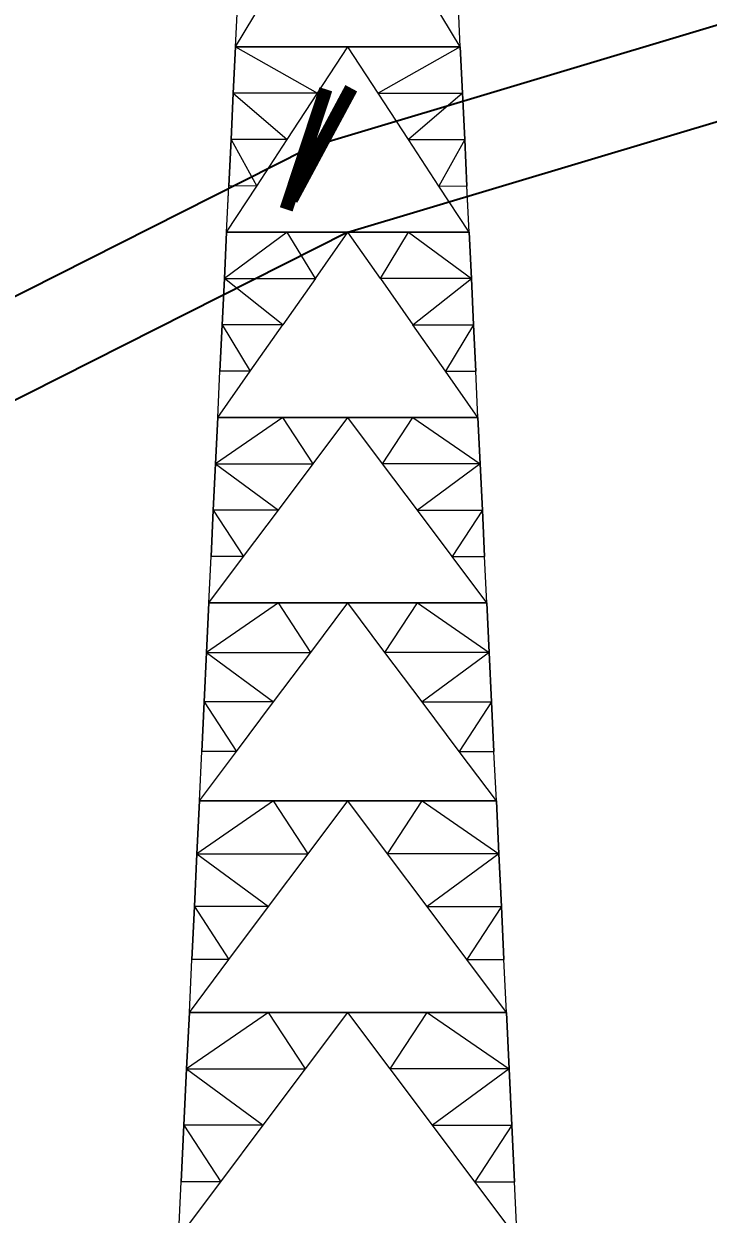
# Model space of a CAD drawing. Header units: millimetres. Extents: x 674 to 5889, y -153 to 3954.
# Drawn here: x 5519.41 to 5538.56, y 3804.61 to 3837.9 of the extents above; entities that cross this region are included whole.
import ezdxf

# ---------------------------------------------------------------- set-up
doc = ezdxf.new("R2010")
doc.units = ezdxf.units.MM
doc.layers.add('Dimensions', color=7, linetype='Continuous')
doc.layers.add('Ropes', color=3, linetype='Continuous')
doc.layers.add('Towers', color=1, linetype='Continuous', lineweight=0)
doc.styles.get("Standard").update_dxf_attribs({"font": 'arial.ttf'})
doc.dimstyles.new('ISO-25', dxfattribs={"dimtxt": 2.5, "dimasz": 2.5, "dimexe": 1.25, "dimexo": 0.625, "dimtad": 1, "dimtxsty": 'Standard', "dimcen": 2.5, "dimadec": 0, "dimazin": 0, "dimtfac": 1, "dimtmove": 0, "dimatfit": 3, "dimfxl": 1, "dimarcsym": 0})

# ---------------------------------------------------------------- blocks, each defined once
blk = doc.blocks.new('_ArchTick')
at = {"color": 0, "linetype": 'ByBlock', "const_width": 0.15}
blk.add_lwpolyline([(-0.5, -0.5), (0.5, 0.5)], dxfattribs=at)
blk = doc.blocks.new('*D57')
at = {"layer": 'Defpoints', "color": 0, "transparency": 16777216}
for p in [(5528.478, 3889.077), (5507.074, 3774.077), (5528.478, 3774.077)]:
    blk.add_point(p, dxfattribs=at)
at = {"layer": 'Dimensions', "color": 0, "lineweight": -2, "transparency": 16777216}
blk.add_line((5507.074, 3889.077), (5507.074, 3774.077), dxfattribs=at)
at = {"layer": 'Dimensions', "color": 0, "lineweight": -2, "transparency": 16777216, "xscale": 2.5, "yscale": 2.5, "zscale": 2.5}
for p, rotation in [((5507.074, 3889.077), 90), ((5507.074, 3774.077), 270)]:
    blk.add_blockref('_ArchTick', p, dxfattribs=dict(at, rotation=rotation))
at = {"layer": 'Dimensions', "color": 0, "transparency": 16777216, "insert": (5504.151, 3831.577), "char_height": 4.5, "attachment_point": 5, "rotation": 90}
blk.add_mtext('115m', dxfattribs=at)
blk = doc.blocks.new('*D58')
at = {"color": 0, "lineweight": -2, "transparency": 16777216}
blk.add_line((2393.626, -144.563), (2483.626, -144.563), dxfattribs=at)
at = {"layer": 'Defpoints', "color": 0, "transparency": 16777216}
for p in [(5603.478, 3819.077), (5583.397, 3774.077), (5603.478, 3774.077), (2393.626, -80.976), (2483.626, -80.976), (2483.626, -144.563)]:
    blk.add_point(p, dxfattribs=at)
at = {"layer": 'Dimensions', "color": 0, "lineweight": -2, "transparency": 16777216}
blk.add_line((5583.397, 3819.077), (5583.397, 3774.077), dxfattribs=at)
at = {"color": 0, "lineweight": -2, "transparency": 16777216, "xscale": 15, "yscale": 15, "zscale": 15, "rotation": 180}
blk.add_blockref('_ArchTick', (2393.626, -144.563), dxfattribs=at)
at = {"color": 0, "lineweight": -2, "transparency": 16777216, "xscale": 15, "yscale": 15, "zscale": 15}
blk.add_blockref('_ArchTick', (2483.626, -144.563), dxfattribs=at)
at = {"layer": 'Dimensions', "color": 0, "lineweight": -2, "transparency": 16777216, "xscale": 2.5, "yscale": 2.5, "zscale": 2.5}
for p, rotation in [((5583.397, 3819.077), 90), ((5583.397, 3774.077), 270)]:
    blk.add_blockref('_ArchTick', p, dxfattribs=dict(at, rotation=rotation))
at = {"color": 0, "transparency": 16777216, "insert": (2438.626, -136.279), "char_height": 15, "attachment_point": 5}
blk.add_mtext('90', dxfattribs=at)
at = {"layer": 'Dimensions', "color": 0, "transparency": 16777216, "insert": (5580.484, 3796.577), "char_height": 4.5, "attachment_point": 5, "rotation": 90}
blk.add_mtext('45m', dxfattribs=at)
blk = doc.blocks.new('*D62')
at = {"color": 0, "lineweight": -2, "transparency": 16777216}
blk.add_line((2577.797, -35.976), (2577.797, -85.976), dxfattribs=at)
at = {"layer": 'Defpoints', "color": 0, "transparency": 16777216}
for p in [(5529.806, 3893.742), (5528.478, 3889.077), (5643.378, 3856.377), (2597.989, -35.976), (2577.797, -85.976), (2597.989, -85.976)]:
    blk.add_point(p, dxfattribs=at)
at = {"layer": 'Dimensions', "color": 0, "lineweight": -2, "transparency": 16777216}
blk.add_line((5644.706, 3861.042), (5529.806, 3893.742), dxfattribs=at)
at = {"color": 0, "lineweight": -2, "transparency": 16777216, "xscale": 15, "yscale": 15, "zscale": 15}
for p, rotation in [((2577.797, -35.976), 90), ((2577.797, -85.976), 270)]:
    blk.add_blockref('_ArchTick', p, dxfattribs=dict(at, rotation=rotation))
at = {"layer": 'Dimensions', "color": 0, "lineweight": -2, "transparency": 16777216, "xscale": 2.5, "yscale": 2.5, "zscale": 2.5}
for p, rotation in [((5529.806, 3893.742), 164.113896019455), ((5644.706, 3861.042), 344.113896019455)]:
    blk.add_blockref('_ArchTick', p, dxfattribs=dict(at, rotation=rotation))
at = {"color": 0, "transparency": 16777216, "insert": (2569.514, -60.976), "char_height": 15, "attachment_point": 5, "rotation": 90}
blk.add_mtext('50', dxfattribs=at)
at = {"layer": 'Dimensions', "color": 0, "transparency": 16777216, "insert": (5588.056, 3880.203), "char_height": 4.5, "attachment_point": 5, "rotation": 344.1139}
blk.add_mtext('119.5m', dxfattribs=at)
blk = doc.blocks.new('*D63')
at = {"color": 0, "lineweight": -2, "transparency": 16777216}
blk.add_line((2809.512, -31.439), (2809.512, -86.439), dxfattribs=at)
at = {"layer": 'Defpoints', "color": 0, "transparency": 16777216}
for p in [(5643.378, 3866.577), (5527.736, 3834.542), (5528.478, 3832.07), (2829.274, -31.439), (2809.512, -86.439), (2829.274, -86.439)]:
    blk.add_point(p, dxfattribs=at)
at = {"layer": 'Dimensions', "color": 0, "lineweight": -2, "transparency": 16777216}
blk.add_line((5642.636, 3869.049), (5527.736, 3834.542), dxfattribs=at)
at = {"color": 0, "lineweight": -2, "transparency": 16777216, "xscale": 15, "yscale": 15, "zscale": 15}
for p, rotation in [((2809.512, -31.439), 90), ((2809.512, -86.439), 270)]:
    blk.add_blockref('_ArchTick', p, dxfattribs=dict(at, rotation=rotation))
at = {"layer": 'Dimensions', "color": 0, "lineweight": -2, "transparency": 16777216, "xscale": 2.5, "yscale": 2.5, "zscale": 2.5}
for p, rotation in [((5642.636, 3869.049), 16.71614301521846), ((5527.736, 3834.542), 196.7161430152185)]:
    blk.add_blockref('_ArchTick', p, dxfattribs=dict(at, rotation=rotation))
at = {"color": 0, "transparency": 16777216, "insert": (2801.259, -58.939), "char_height": 15, "attachment_point": 5, "rotation": 90}
blk.add_mtext('55', dxfattribs=at)
at = {"layer": 'Dimensions', "color": 0, "transparency": 16777216, "insert": (5584.345, 3854.594), "char_height": 4.5, "attachment_point": 5, "rotation": 16.7161}
blk.add_mtext('120m', dxfattribs=at)
blk = doc.blocks.new('*D64')
at = {"color": 0, "lineweight": -2, "transparency": 16777216}
blk.add_line((3421.627, -144.563), (3511.627, -144.563), dxfattribs=at)
at = {"layer": 'Defpoints', "color": 0, "transparency": 16777216}
for p in [(5527.308, 3834.391), (5528.478, 3832.07), (5413.478, 3774.077), (3421.627, -80.976), (3511.627, -80.976), (3511.627, -144.563)]:
    blk.add_point(p, dxfattribs=at)
at = {"layer": 'Dimensions', "color": 0, "lineweight": -2, "transparency": 16777216}
blk.add_line((5412.308, 3776.398), (5527.308, 3834.391), dxfattribs=at)
at = {"color": 0, "lineweight": -2, "transparency": 16777216, "xscale": 5, "yscale": 5, "zscale": 5, "rotation": 180}
blk.add_blockref('_ArchTick', (3421.627, -144.563), dxfattribs=at)
at = {"color": 0, "lineweight": -2, "transparency": 16777216, "xscale": 5, "yscale": 5, "zscale": 5}
blk.add_blockref('_ArchTick', (3511.627, -144.563), dxfattribs=at)
at = {"layer": 'Dimensions', "color": 0, "lineweight": -2, "transparency": 16777216, "xscale": 2.5, "yscale": 2.5, "zscale": 2.5}
for p, rotation in [((5527.308, 3834.391), 26.76123677480433), ((5412.308, 3776.398), 206.7612367748043)]:
    blk.add_blockref('_ArchTick', p, dxfattribs=dict(at, rotation=rotation))
at = {"color": 0, "transparency": 16777216, "insert": (3466.627, -136.279), "char_height": 15, "attachment_point": 5}
blk.add_mtext('90', dxfattribs=at)
at = {"layer": 'Dimensions', "color": 0, "transparency": 16777216, "insert": (5468.492, 3808.004), "char_height": 4.5, "attachment_point": 5, "rotation": 26.7612}
blk.add_mtext('128.8m', dxfattribs=at)
blk = doc.blocks.new('*D65')
at = {"color": 0, "lineweight": -2, "transparency": 16777216}
blk.add_line((3401.546, -35.976), (3401.546, -80.976), dxfattribs=at)
at = {"layer": 'Defpoints', "color": 0, "transparency": 16777216}
for p in [(5524.262, 3893.293), (5528.478, 3889.077), (5413.478, 3774.077), (3421.627, -35.976), (3401.546, -80.976), (3421.627, -80.976)]:
    blk.add_point(p, dxfattribs=at)
at = {"layer": 'Dimensions', "color": 0, "lineweight": -2, "transparency": 16777216}
blk.add_line((5409.262, 3778.293), (5524.262, 3893.293), dxfattribs=at)
at = {"color": 0, "lineweight": -2, "transparency": 16777216, "xscale": 5, "yscale": 5, "zscale": 5}
for p, rotation in [((3401.546, -35.976), 90), ((3401.546, -80.976), 270)]:
    blk.add_blockref('_ArchTick', p, dxfattribs=dict(at, rotation=rotation))
at = {"layer": 'Dimensions', "color": 0, "lineweight": -2, "transparency": 16777216, "xscale": 2.5, "yscale": 2.5, "zscale": 2.5}
for p, rotation in [((5524.262, 3893.293), 44.99999999999592), ((5409.262, 3778.293), 224.9999999999959)]:
    blk.add_blockref('_ArchTick', p, dxfattribs=dict(at, rotation=rotation))
at = {"color": 0, "transparency": 16777216, "insert": (3393.293, -58.476), "char_height": 15, "attachment_point": 5, "rotation": 90}
blk.add_mtext('45', dxfattribs=at)
at = {"layer": 'Dimensions', "color": 0, "transparency": 16777216, "insert": (5464.696, 3837.859), "char_height": 4.5, "attachment_point": 5, "rotation": 45}
blk.add_mtext('162.6m', dxfattribs=at)
blk = doc.blocks.new('*D66')
at = {"color": 0, "lineweight": -2, "transparency": 16777216}
blk.add_line((3325.223, 34.024), (3325.223, -80.976), dxfattribs=at)
at = {"layer": 'Defpoints', "color": 0, "transparency": 16777216}
for p in [(5653.578, 3874.37), (5643.378, 3866.577), (5653.578, 3866.577), (3346.627, 34.024), (3325.223, -80.976), (3346.627, -80.976)]:
    blk.add_point(p, dxfattribs=at)
at = {"layer": 'Dimensions', "color": 0, "lineweight": -2, "transparency": 16777216}
for p, q in [((5643.378, 3874.37), (5653.578, 3874.37)), ((5653.578, 3874.37), (5673.71, 3874.37))]:
    blk.add_line(p, q, dxfattribs=at)
at = {"color": 0, "lineweight": -2, "transparency": 16777216, "xscale": 5, "yscale": 5, "zscale": 5}
for p, rotation in [((3325.223, 34.024), 90), ((3325.223, -80.976), 270)]:
    blk.add_blockref('_ArchTick', p, dxfattribs=dict(at, rotation=rotation))
at = {"layer": 'Dimensions', "color": 0, "lineweight": -2, "transparency": 16777216, "xscale": 2.5, "yscale": 2.5, "zscale": 2.5, "rotation": 180}
blk.add_blockref('_ArchTick', (5643.378, 3874.37), dxfattribs=at)
at = {"layer": 'Dimensions', "color": 0, "lineweight": -2, "transparency": 16777216, "xscale": 2.5, "yscale": 2.5, "zscale": 2.5}
blk.add_blockref('_ArchTick', (5653.578, 3874.37), dxfattribs=at)
at = {"color": 0, "transparency": 16777216, "insert": (3316.939, -23.476), "char_height": 15, "attachment_point": 5, "rotation": 90}
blk.add_mtext('115', dxfattribs=at)
at = {"layer": 'Dimensions', "color": 0, "transparency": 16777216, "insert": (5664.894, 3877.293), "char_height": 4.5, "attachment_point": 5}
blk.add_mtext('10.2m', dxfattribs=at)
blk = doc.blocks.new('*D61')
at = {"color": 0, "lineweight": -2, "transparency": 16777216}
blk.add_line((2373.545, -35.976), (2373.545, -80.976), dxfattribs=at)
at = {"layer": 'Defpoints', "color": 0, "transparency": 16777216}
for p in [(5648.478, 3856.377), (5645.288, 3779.077), (5648.478, 3779.077), (2393.626, -35.976), (2373.545, -80.976), (2393.626, -80.976)]:
    blk.add_point(p, dxfattribs=at)
at = {"layer": 'Dimensions', "color": 0, "lineweight": -2, "transparency": 16777216}
blk.add_line((5645.288, 3856.377), (5645.288, 3779.077), dxfattribs=at)
at = {"color": 0, "lineweight": -2, "transparency": 16777216, "xscale": 15, "yscale": 15, "zscale": 15}
for p, rotation in [((2373.545, -35.976), 90), ((2373.545, -80.976), 270)]:
    blk.add_blockref('_ArchTick', p, dxfattribs=dict(at, rotation=rotation))
at = {"layer": 'Dimensions', "color": 0, "lineweight": -2, "transparency": 16777216, "xscale": 2.5, "yscale": 2.5, "zscale": 2.5}
for p, rotation in [((5645.288, 3856.377), 90), ((5645.288, 3779.077), 270)]:
    blk.add_blockref('_ArchTick', p, dxfattribs=dict(at, rotation=rotation))
at = {"color": 0, "transparency": 16777216, "insert": (2365.292, -58.476), "char_height": 15, "attachment_point": 5, "rotation": 90}
blk.add_mtext('45', dxfattribs=at)
at = {"layer": 'Dimensions', "color": 0, "transparency": 16777216, "insert": (5642.364, 3817.906), "char_height": 4.5, "attachment_point": 5, "rotation": 90}
blk.add_mtext('77.3m', dxfattribs=at)

msp = doc.modelspace()

# ---------------------------------------------------------------- linework, layer by layer
at = {"layer": 'Ropes'}
for q in [(5643.378, 3866.577), (5413.478, 3774.077)]:
    msp.add_line((5528.478, 3832.07), q, dxfattribs=at)
at = {"layer": 'Towers'}
for p, q in [((5525.335, 3837.253), (5526.121, 3838.548)), ((5525.335, 3837.253), (5526.121, 3838.548)), ((5525.335, 3837.253), (5525.397, 3838.548)), ((5525.335, 3837.253), (5525.397, 3838.548)), ((5525.335, 3837.253), (5525.397, 3838.548)), ((5525.335, 3837.253), (5525.397, 3838.548)), ((5531.621, 3837.253), (5530.835, 3838.548)), ((5531.621, 3837.253), (5530.835, 3838.548)), ((5531.621, 3837.253), (5531.559, 3838.548)), ((5531.621, 3837.253), (5531.559, 3838.548)), ((5531.621, 3837.253), (5531.559, 3838.548)), ((5531.621, 3837.253), (5531.559, 3838.548)), ((5525.273, 3835.957), (5525.335, 3837.253)), ((5525.335, 3837.253), (5525.273, 3835.957)), ((5525.273, 3835.957), (5525.335, 3837.253)), ((5525.273, 3835.957), (5525.335, 3837.253)), ((5525.335, 3837.253), (5525.273, 3835.957)), ((5525.273, 3835.957), (5525.335, 3837.253)), ((5526.906, 3837.253), (5525.335, 3837.253)), ((5525.335, 3837.253), (5528.478, 3837.253)), ((5528.478, 3837.253), (5525.335, 3837.253)), ((5525.335, 3837.253), (5527.63, 3835.957)), ((5528.478, 3837.253), (5525.335, 3837.253)), ((5525.335, 3837.253), (5527.63, 3835.957)), ((5528.478, 3837.253), (5525.335, 3837.253)), ((5530.05, 3837.253), (5526.906, 3837.253)), ((5526.906, 3837.253), (5530.05, 3837.253)), ((5527.63, 3835.957), (5528.478, 3837.253)), ((5527.63, 3835.957), (5528.478, 3837.253)), ((5528.478, 3837.253), (5531.621, 3837.253)), ((5531.621, 3837.253), (5528.478, 3837.253)), ((5529.326, 3835.957), (5528.478, 3837.253)), ((5528.478, 3837.253), (5531.621, 3837.253)), ((5529.326, 3835.957), (5528.478, 3837.253)), ((5528.478, 3837.253), (5531.621, 3837.253)), ((5531.621, 3837.253), (5529.326, 3835.957)), ((5531.621, 3837.253), (5529.326, 3835.957)), ((5530.05, 3837.253), (5531.621, 3837.253)), ((5531.683, 3835.957), (5531.621, 3837.253)), ((5531.621, 3837.253), (5531.683, 3835.957)), ((5531.683, 3835.957), (5531.621, 3837.253)), ((5531.683, 3835.957), (5531.621, 3837.253)), ((5531.621, 3837.253), (5531.683, 3835.957)), ((5531.683, 3835.957), (5531.621, 3837.253)), ((5525.211, 3834.661), (5525.273, 3835.957)), ((5525.273, 3835.957), (5525.211, 3834.661)), ((5525.211, 3834.661), (5525.273, 3835.957)), ((5525.211, 3834.661), (5525.273, 3835.957)), ((5525.273, 3835.957), (5525.211, 3834.661)), ((5525.211, 3834.661), (5525.273, 3835.957)), ((5525.273, 3835.957), (5526.783, 3834.661)), ((5527.63, 3835.957), (5525.273, 3835.957)), ((5525.273, 3835.957), (5526.783, 3834.661)), ((5527.63, 3835.957), (5525.273, 3835.957)), ((5525.273, 3835.957), (5525.273, 3835.957)), ((5525.273, 3835.957), (5525.273, 3835.957)), ((5526.783, 3834.661), (5527.63, 3835.957)), ((5526.783, 3834.661), (5527.63, 3835.957)), ((5530.174, 3834.661), (5529.326, 3835.957)), ((5529.326, 3835.957), (5531.683, 3835.957)), ((5530.174, 3834.661), (5529.326, 3835.957)), ((5529.326, 3835.957), (5531.683, 3835.957)), ((5531.683, 3835.957), (5530.174, 3834.661)), ((5531.683, 3835.957), (5530.174, 3834.661)), ((5531.745, 3834.661), (5531.683, 3835.957)), ((5531.683, 3835.957), (5531.745, 3834.661)), ((5531.683, 3835.957), (5531.683, 3835.957)), ((5531.745, 3834.661), (5531.683, 3835.957)), ((5531.745, 3834.661), (5531.683, 3835.957)), ((5531.683, 3835.957), (5531.745, 3834.661)), ((5531.683, 3835.957), (5531.683, 3835.957)), ((5531.745, 3834.661), (5531.683, 3835.957)), ((5525.149, 3833.363), (5525.211, 3834.661)), ((5525.211, 3834.661), (5525.149, 3833.363)), ((5525.149, 3833.366), (5525.211, 3834.661)), ((5525.149, 3833.363), (5525.211, 3834.661)), ((5525.211, 3834.661), (5525.149, 3833.363)), ((5525.149, 3833.366), (5525.211, 3834.661)), ((5525.211, 3834.661), (5525.933, 3833.363)), ((5526.783, 3834.661), (5525.211, 3834.661)), ((5525.211, 3834.661), (5525.933, 3833.363)), ((5526.783, 3834.661), (5525.211, 3834.661)), ((5525.933, 3833.363), (5526.783, 3834.661)), ((5525.933, 3833.363), (5526.783, 3834.661)), ((5531.023, 3833.363), (5530.174, 3834.661)), ((5530.174, 3834.661), (5531.745, 3834.661)), ((5531.023, 3833.363), (5530.174, 3834.661)), ((5530.174, 3834.661), (5531.745, 3834.661)), ((5531.745, 3834.661), (5531.023, 3833.363)), ((5531.745, 3834.661), (5531.023, 3833.363)), ((5531.807, 3833.363), (5531.745, 3834.661)), ((5531.745, 3834.661), (5531.807, 3833.363)), ((5531.807, 3833.366), (5531.745, 3834.661)), ((5531.807, 3833.363), (5531.745, 3834.661)), ((5531.745, 3834.661), (5531.807, 3833.363)), ((5531.807, 3833.366), (5531.745, 3834.661)), ((5525.087, 3832.07), (5525.149, 3833.366)), ((5525.087, 3832.07), (5525.149, 3833.366)), ((5525.087, 3832.07), (5525.933, 3833.363)), ((5525.087, 3832.07), (5525.933, 3833.363)), ((5525.087, 3832.07), (5525.149, 3833.363)), ((5525.087, 3832.07), (5525.149, 3833.363)), ((5525.933, 3833.363), (5525.149, 3833.366)), ((5525.933, 3833.363), (5525.149, 3833.366)), ((5525.149, 3833.363), (5525.149, 3833.366)), ((5525.149, 3833.363), (5525.149, 3833.366)), ((5531.023, 3833.363), (5531.807, 3833.366)), ((5531.023, 3833.363), (5531.807, 3833.366)), ((5531.869, 3832.07), (5531.023, 3833.363)), ((5531.869, 3832.07), (5531.023, 3833.363)), ((5531.807, 3833.363), (5531.807, 3833.366)), ((5531.869, 3832.07), (5531.807, 3833.366)), ((5531.807, 3833.363), (5531.807, 3833.366)), ((5531.869, 3832.07), (5531.807, 3833.366)), ((5531.869, 3832.07), (5531.807, 3833.363)), ((5531.869, 3832.07), (5531.807, 3833.363)), ((5526.783, 3832.07), (5525.025, 3830.775)), ((5526.783, 3832.07), (5525.025, 3830.775)), ((5525.025, 3830.775), (5525.087, 3832.07)), ((5525.087, 3832.07), (5525.025, 3830.775)), ((5525.025, 3830.775), (5525.087, 3832.07)), ((5525.025, 3830.775), (5525.087, 3832.07)), ((5525.025, 3830.775), (5525.087, 3832.07)), ((5525.087, 3832.07), (5525.025, 3830.775)), ((5525.025, 3830.775), (5525.087, 3832.07)), ((5525.025, 3830.775), (5525.087, 3832.07)), ((5526.783, 3832.07), (5525.087, 3832.07)), ((5526.783, 3832.07), (5525.087, 3832.07)), ((5525.935, 3832.07), (5525.087, 3832.07)), ((5525.087, 3832.07), (5525.935, 3832.07)), ((5525.087, 3832.07), (5526.783, 3832.07)), ((5525.087, 3832.07), (5526.783, 3832.07)), ((5528.478, 3832.07), (5525.087, 3832.07)), ((5525.087, 3832.07), (5528.478, 3832.07)), ((5526.783, 3832.07), (5525.087, 3832.07)), ((5526.783, 3832.07), (5525.087, 3832.07)), ((5527.63, 3832.07), (5526.783, 3832.07)), ((5526.783, 3832.07), (5527.63, 3832.07)), ((5527.568, 3830.775), (5526.783, 3832.07)), ((5528.478, 3832.07), (5526.783, 3832.07)), ((5527.568, 3830.775), (5526.783, 3832.07)), ((5528.478, 3832.07), (5526.783, 3832.07)), ((5527.568, 3830.775), (5528.478, 3832.07)), ((5527.568, 3830.775), (5528.478, 3832.07)), ((5529.326, 3832.07), (5527.63, 3832.07)), ((5529.326, 3832.07), (5527.63, 3832.07)), ((5531.869, 3832.07), (5528.478, 3832.07)), ((5528.478, 3832.07), (5531.869, 3832.07)), ((5529.388, 3830.775), (5528.478, 3832.07)), ((5528.478, 3832.07), (5530.174, 3832.07)), ((5529.388, 3830.775), (5528.478, 3832.07)), ((5528.478, 3832.07), (5530.174, 3832.07)), ((5530.174, 3832.07), (5529.326, 3832.07)), ((5530.174, 3832.07), (5529.326, 3832.07)), ((5529.388, 3830.775), (5530.174, 3832.07)), ((5529.388, 3830.775), (5530.174, 3832.07)), ((5531.869, 3832.07), (5530.174, 3832.07)), ((5530.174, 3832.07), (5531.869, 3832.07)), ((5531.869, 3832.07), (5530.174, 3832.07)), ((5531.869, 3832.07), (5530.174, 3832.07)), ((5530.174, 3832.07), (5531.931, 3830.775)), ((5530.174, 3832.07), (5531.869, 3832.07)), ((5530.174, 3832.07), (5531.931, 3830.775)), ((5530.174, 3832.07), (5531.869, 3832.07)), ((5531.869, 3832.07), (5531.021, 3832.07)), ((5531.021, 3832.07), (5531.869, 3832.07)), ((5531.931, 3830.775), (5531.869, 3832.07)), ((5531.869, 3832.07), (5531.931, 3830.775)), ((5531.931, 3830.775), (5531.869, 3832.07)), ((5531.931, 3830.775), (5531.869, 3832.07)), ((5531.931, 3830.775), (5531.869, 3832.07)), ((5531.869, 3832.07), (5531.931, 3830.775)), ((5531.931, 3830.775), (5531.869, 3832.07)), ((5531.931, 3830.775), (5531.869, 3832.07)), ((5524.963, 3829.479), (5525.025, 3830.775)), ((5525.025, 3830.775), (5524.963, 3829.479)), ((5524.963, 3829.479), (5525.025, 3830.775)), ((5524.963, 3829.479), (5525.025, 3830.775)), ((5525.025, 3830.775), (5524.963, 3829.479)), ((5524.963, 3829.479), (5525.025, 3830.775)), ((5526.659, 3829.479), (5525.025, 3830.775)), ((5525.025, 3830.775), (5527.568, 3830.775)), ((5526.659, 3829.479), (5525.025, 3830.775)), ((5525.025, 3830.775), (5527.568, 3830.775)), ((5525.025, 3830.775), (5525.025, 3830.775)), ((5525.025, 3830.775), (5525.025, 3830.775)), ((5527.568, 3830.775), (5526.659, 3829.479)), ((5527.568, 3830.775), (5526.659, 3829.479)), ((5529.388, 3830.775), (5530.298, 3829.479)), ((5531.931, 3830.775), (5529.388, 3830.775)), ((5529.388, 3830.775), (5530.298, 3829.479)), ((5531.931, 3830.775), (5529.388, 3830.775)), ((5530.298, 3829.479), (5531.931, 3830.775)), ((5530.298, 3829.479), (5531.931, 3830.775)), ((5531.993, 3829.479), (5531.931, 3830.775)), ((5531.931, 3830.775), (5531.993, 3829.479)), ((5531.931, 3830.775), (5531.931, 3830.775)), ((5531.993, 3829.479), (5531.931, 3830.775)), ((5531.993, 3829.479), (5531.931, 3830.775)), ((5531.931, 3830.775), (5531.993, 3829.479)), ((5531.931, 3830.775), (5531.931, 3830.775)), ((5531.993, 3829.479), (5531.931, 3830.775)), ((5524.901, 3828.183), (5524.963, 3829.479)), ((5524.963, 3829.479), (5524.901, 3828.183)), ((5524.901, 3828.183), (5524.963, 3829.479)), ((5524.901, 3828.183), (5524.963, 3829.479)), ((5524.963, 3829.479), (5524.901, 3828.183)), ((5524.901, 3828.183), (5524.963, 3829.479)), ((5524.963, 3829.479), (5525.749, 3828.183)), ((5526.659, 3829.479), (5524.963, 3829.479)), ((5524.963, 3829.479), (5525.749, 3828.183)), ((5526.659, 3829.479), (5524.963, 3829.479)), ((5525.749, 3828.183), (5526.659, 3829.479)), ((5525.749, 3828.183), (5526.659, 3829.479)), ((5531.207, 3828.183), (5530.298, 3829.479)), ((5530.298, 3829.479), (5531.993, 3829.479)), ((5531.207, 3828.183), (5530.298, 3829.479)), ((5530.298, 3829.479), (5531.993, 3829.479)), ((5531.993, 3829.479), (5531.207, 3828.183)), ((5531.993, 3829.479), (5531.207, 3828.183)), ((5532.055, 3828.183), (5531.993, 3829.479)), ((5531.993, 3829.479), (5532.055, 3828.183)), ((5532.055, 3828.183), (5531.993, 3829.479)), ((5532.055, 3828.183), (5531.993, 3829.479)), ((5531.993, 3829.479), (5532.055, 3828.183)), ((5532.055, 3828.183), (5531.993, 3829.479)), ((5524.839, 3826.888), (5525.749, 3828.183)), ((5524.839, 3826.888), (5525.749, 3828.183)), ((5524.839, 3826.888), (5524.901, 3828.183)), ((5524.839, 3826.888), (5524.901, 3828.183)), ((5524.839, 3826.888), (5524.901, 3828.183)), ((5524.839, 3826.888), (5524.901, 3828.183)), ((5525.749, 3828.183), (5524.901, 3828.183)), ((5525.749, 3828.183), (5524.901, 3828.183)), ((5524.901, 3828.183), (5524.901, 3828.183)), ((5524.901, 3828.183), (5524.901, 3828.183)), ((5532.117, 3826.888), (5531.207, 3828.183)), ((5531.207, 3828.183), (5532.055, 3828.183)), ((5532.117, 3826.888), (5531.207, 3828.183)), ((5531.207, 3828.183), (5532.055, 3828.183)), ((5532.117, 3826.888), (5532.055, 3828.183)), ((5532.055, 3828.183), (5532.055, 3828.183)), ((5532.117, 3826.888), (5532.055, 3828.183)), ((5532.117, 3826.888), (5532.055, 3828.183)), ((5532.055, 3828.183), (5532.055, 3828.183)), ((5532.117, 3826.888), (5532.055, 3828.183)), ((5526.659, 3826.888), (5524.777, 3825.592)), ((5526.659, 3826.888), (5524.777, 3825.592)), ((5524.777, 3825.593), (5524.839, 3826.888)), ((5524.839, 3826.888), (5524.777, 3825.592)), ((5524.777, 3825.593), (5524.839, 3826.888)), ((5524.777, 3825.592), (5524.839, 3826.888)), ((5524.777, 3825.593), (5524.839, 3826.888)), ((5524.839, 3826.888), (5524.777, 3825.592)), ((5524.777, 3825.593), (5524.839, 3826.888)), ((5524.777, 3825.592), (5524.839, 3826.888)), ((5524.839, 3826.888), (5526.659, 3826.888)), ((5526.659, 3826.888), (5524.839, 3826.888)), ((5524.839, 3826.888), (5525.749, 3826.888)), ((5525.749, 3826.888), (5524.839, 3826.888)), ((5524.839, 3826.888), (5526.659, 3826.888)), ((5526.659, 3826.888), (5524.839, 3826.888)), ((5528.478, 3826.888), (5524.839, 3826.888)), ((5524.839, 3826.888), (5528.478, 3826.888)), ((5526.659, 3826.888), (5524.839, 3826.888)), ((5526.659, 3826.888), (5524.839, 3826.888)), ((5526.659, 3826.888), (5527.568, 3826.888)), ((5527.568, 3826.888), (5526.659, 3826.888)), ((5527.507, 3825.593), (5526.659, 3826.888)), ((5528.478, 3826.888), (5526.659, 3826.888)), ((5527.507, 3825.593), (5526.659, 3826.888)), ((5528.478, 3826.888), (5526.659, 3826.888)), ((5527.507, 3825.593), (5528.478, 3826.888)), ((5527.507, 3825.593), (5528.478, 3826.888)), ((5529.388, 3826.888), (5527.568, 3826.888)), ((5529.388, 3826.888), (5527.568, 3826.888)), ((5532.117, 3826.888), (5528.478, 3826.888)), ((5528.478, 3826.888), (5532.117, 3826.888)), ((5529.449, 3825.593), (5528.478, 3826.888)), ((5528.478, 3826.888), (5530.298, 3826.888)), ((5529.449, 3825.593), (5528.478, 3826.888)), ((5528.478, 3826.888), (5530.298, 3826.888)), ((5529.388, 3826.888), (5530.298, 3826.888)), ((5530.298, 3826.888), (5529.388, 3826.888)), ((5529.449, 3825.593), (5530.298, 3826.888)), ((5529.449, 3825.593), (5530.298, 3826.888)), ((5532.117, 3826.888), (5530.298, 3826.888)), ((5530.298, 3826.888), (5532.117, 3826.888)), ((5530.298, 3826.888), (5532.117, 3826.888)), ((5530.298, 3826.888), (5532.117, 3826.888)), ((5530.298, 3826.888), (5532.179, 3825.592)), ((5530.298, 3826.888), (5532.117, 3826.888)), ((5530.298, 3826.888), (5532.179, 3825.592)), ((5530.298, 3826.888), (5532.117, 3826.888)), ((5531.207, 3826.888), (5532.117, 3826.888)), ((5532.117, 3826.888), (5531.207, 3826.888)), ((5532.179, 3825.593), (5532.117, 3826.888)), ((5532.117, 3826.888), (5532.179, 3825.592)), ((5532.179, 3825.593), (5532.117, 3826.888)), ((5532.179, 3825.592), (5532.117, 3826.888)), ((5532.179, 3825.593), (5532.117, 3826.888)), ((5532.117, 3826.888), (5532.179, 3825.592)), ((5532.179, 3825.593), (5532.117, 3826.888)), ((5532.179, 3825.592), (5532.117, 3826.888)), ((5524.715, 3824.297), (5524.777, 3825.593)), ((5524.715, 3824.297), (5524.777, 3825.593)), ((5524.777, 3825.592), (5524.715, 3824.297)), ((5524.715, 3824.296), (5524.777, 3825.592)), ((5524.777, 3825.592), (5524.715, 3824.297)), ((5524.715, 3824.296), (5524.777, 3825.592)), ((5524.777, 3825.592), (5527.507, 3825.593)), ((5524.777, 3825.592), (5527.507, 3825.593)), ((5524.777, 3825.592), (5524.777, 3825.593)), ((5524.777, 3825.592), (5524.777, 3825.593)), ((5524.777, 3825.592), (5526.535, 3824.297)), ((5524.777, 3825.592), (5526.535, 3824.297)), ((5526.535, 3824.297), (5527.507, 3825.593)), ((5526.535, 3824.297), (5527.507, 3825.593)), ((5530.422, 3824.297), (5529.449, 3825.593)), ((5532.179, 3825.592), (5529.449, 3825.593)), ((5530.422, 3824.297), (5529.449, 3825.593)), ((5532.179, 3825.592), (5529.449, 3825.593)), ((5532.179, 3825.592), (5530.422, 3824.297)), ((5532.179, 3825.592), (5530.422, 3824.297)), ((5532.241, 3824.297), (5532.179, 3825.593)), ((5532.179, 3825.592), (5532.179, 3825.593)), ((5532.241, 3824.297), (5532.179, 3825.593)), ((5532.179, 3825.592), (5532.179, 3825.593)), ((5532.179, 3825.592), (5532.241, 3824.297)), ((5532.241, 3824.296), (5532.179, 3825.592)), ((5532.179, 3825.592), (5532.241, 3824.297)), ((5532.241, 3824.296), (5532.179, 3825.592)), ((5524.653, 3823.001), (5524.715, 3824.297)), ((5524.653, 3823.001), (5524.715, 3824.297)), ((5524.715, 3824.296), (5524.653, 3823.001)), ((5524.653, 3823.001), (5524.715, 3824.296)), ((5524.715, 3824.296), (5524.653, 3823.001)), ((5524.653, 3823.001), (5524.715, 3824.296)), ((5526.535, 3824.297), (5524.715, 3824.296)), ((5526.535, 3824.297), (5524.715, 3824.296)), ((5524.715, 3824.297), (5524.715, 3824.296)), ((5524.715, 3824.297), (5524.715, 3824.296)), ((5524.715, 3824.296), (5525.563, 3823.001)), ((5524.715, 3824.296), (5525.563, 3823.001)), ((5525.563, 3823.001), (5526.535, 3824.297)), ((5525.563, 3823.001), (5526.535, 3824.297)), ((5531.393, 3823.001), (5530.422, 3824.297)), ((5530.422, 3824.297), (5532.241, 3824.296)), ((5531.393, 3823.001), (5530.422, 3824.297)), ((5530.422, 3824.297), (5532.241, 3824.296)), ((5532.241, 3824.296), (5531.393, 3823.001)), ((5532.241, 3824.296), (5531.393, 3823.001)), ((5532.303, 3823.001), (5532.241, 3824.297)), ((5532.241, 3824.297), (5532.241, 3824.296)), ((5532.303, 3823.001), (5532.241, 3824.297)), ((5532.241, 3824.297), (5532.241, 3824.296)), ((5532.241, 3824.296), (5532.303, 3823.001)), ((5532.303, 3823.001), (5532.241, 3824.296)), ((5532.241, 3824.296), (5532.303, 3823.001)), ((5532.303, 3823.001), (5532.241, 3824.296)), ((5524.591, 3821.705), (5525.563, 3823.001)), ((5524.591, 3821.705), (5525.563, 3823.001)), ((5524.591, 3821.705), (5524.653, 3823.001)), ((5524.591, 3821.705), (5524.653, 3823.001)), ((5524.591, 3821.705), (5524.653, 3823.001)), ((5524.591, 3821.705), (5524.653, 3823.001)), ((5525.563, 3823.001), (5524.653, 3823.001)), ((5525.563, 3823.001), (5524.653, 3823.001)), ((5524.653, 3823.001), (5524.653, 3823.001)), ((5524.653, 3823.001), (5524.653, 3823.001)), ((5532.365, 3821.705), (5531.393, 3823.001)), ((5531.393, 3823.001), (5532.303, 3823.001)), ((5532.365, 3821.705), (5531.393, 3823.001)), ((5531.393, 3823.001), (5532.303, 3823.001)), ((5532.365, 3821.705), (5532.303, 3823.001)), ((5532.303, 3823.001), (5532.303, 3823.001)), ((5532.365, 3821.705), (5532.303, 3823.001)), ((5532.365, 3821.705), (5532.303, 3823.001)), ((5532.303, 3823.001), (5532.303, 3823.001)), ((5532.365, 3821.705), (5532.303, 3823.001)), ((5526.535, 3821.705), (5524.525, 3820.321)), ((5526.535, 3821.705), (5524.525, 3820.321)), ((5524.525, 3820.322), (5524.591, 3821.705)), ((5524.591, 3821.705), (5524.525, 3820.321)), ((5524.525, 3820.322), (5524.591, 3821.705)), ((5524.525, 3820.321), (5524.591, 3821.705)), ((5524.525, 3820.322), (5524.591, 3821.705)), ((5524.591, 3821.705), (5524.525, 3820.321)), ((5524.525, 3820.322), (5524.591, 3821.705)), ((5524.525, 3820.321), (5524.591, 3821.705)), ((5524.591, 3821.705), (5526.535, 3821.705)), ((5526.535, 3821.705), (5524.591, 3821.705)), ((5524.591, 3821.705), (5525.563, 3821.705)), ((5525.563, 3821.705), (5524.591, 3821.705)), ((5524.591, 3821.705), (5526.535, 3821.705)), ((5526.535, 3821.705), (5524.591, 3821.705)), ((5528.478, 3821.705), (5524.591, 3821.705)), ((5524.591, 3821.705), (5528.478, 3821.705)), ((5526.535, 3821.705), (5524.591, 3821.705)), ((5526.535, 3821.705), (5524.591, 3821.705)), ((5526.535, 3821.705), (5527.506, 3821.705)), ((5527.506, 3821.705), (5526.535, 3821.705)), ((5527.441, 3820.322), (5526.535, 3821.705)), ((5528.478, 3821.705), (5526.535, 3821.705)), ((5527.441, 3820.322), (5526.535, 3821.705)), ((5528.478, 3821.705), (5526.535, 3821.705)), ((5527.441, 3820.322), (5528.478, 3821.705)), ((5527.441, 3820.322), (5528.478, 3821.705)), ((5529.45, 3821.705), (5527.506, 3821.705)), ((5529.45, 3821.705), (5527.506, 3821.705)), ((5532.365, 3821.705), (5528.478, 3821.705)), ((5528.478, 3821.705), (5532.365, 3821.705)), ((5529.516, 3820.322), (5528.478, 3821.705)), ((5528.478, 3821.705), (5530.422, 3821.705)), ((5529.516, 3820.322), (5528.478, 3821.705)), ((5528.478, 3821.705), (5530.422, 3821.705)), ((5529.45, 3821.705), (5530.422, 3821.705)), ((5530.422, 3821.705), (5529.45, 3821.705)), ((5529.516, 3820.322), (5530.422, 3821.705)), ((5529.516, 3820.322), (5530.422, 3821.705)), ((5532.365, 3821.705), (5530.422, 3821.705)), ((5530.422, 3821.705), (5532.365, 3821.705)), ((5530.422, 3821.705), (5532.365, 3821.705)), ((5530.422, 3821.705), (5532.365, 3821.705)), ((5530.422, 3821.705), (5532.431, 3820.321)), ((5530.422, 3821.705), (5532.365, 3821.705)), ((5530.422, 3821.705), (5532.431, 3820.321)), ((5530.422, 3821.705), (5532.365, 3821.705)), ((5531.393, 3821.705), (5532.365, 3821.705)), ((5532.365, 3821.705), (5531.393, 3821.705)), ((5532.431, 3820.322), (5532.365, 3821.705)), ((5532.365, 3821.705), (5532.431, 3820.321)), ((5532.431, 3820.322), (5532.365, 3821.705)), ((5532.431, 3820.321), (5532.365, 3821.705)), ((5532.431, 3820.322), (5532.365, 3821.705)), ((5532.365, 3821.705), (5532.431, 3820.321)), ((5532.431, 3820.322), (5532.365, 3821.705)), ((5532.431, 3820.321), (5532.365, 3821.705)), ((5524.459, 3818.938), (5524.525, 3820.322)), ((5524.459, 3818.938), (5524.525, 3820.322)), ((5524.525, 3820.321), (5524.459, 3818.938)), ((5524.459, 3818.938), (5524.525, 3820.321)), ((5524.525, 3820.321), (5524.459, 3818.938)), ((5524.459, 3818.938), (5524.525, 3820.321)), ((5524.525, 3820.321), (5527.441, 3820.322)), ((5524.525, 3820.321), (5527.441, 3820.322)), ((5524.525, 3820.321), (5524.525, 3820.322)), ((5524.525, 3820.321), (5524.525, 3820.322)), ((5524.525, 3820.321), (5526.402, 3818.938)), ((5524.525, 3820.321), (5526.402, 3818.938)), ((5526.402, 3818.938), (5527.441, 3820.322)), ((5526.402, 3818.938), (5527.441, 3820.322)), ((5530.554, 3818.938), (5529.516, 3820.322)), ((5532.431, 3820.321), (5529.516, 3820.322)), ((5530.554, 3818.938), (5529.516, 3820.322)), ((5532.431, 3820.321), (5529.516, 3820.322)), ((5532.431, 3820.321), (5530.554, 3818.938)), ((5532.431, 3820.321), (5530.554, 3818.938)), ((5532.497, 3818.938), (5532.431, 3820.322)), ((5532.431, 3820.321), (5532.431, 3820.322)), ((5532.497, 3818.938), (5532.431, 3820.322)), ((5532.431, 3820.321), (5532.431, 3820.322)), ((5532.431, 3820.321), (5532.497, 3818.938)), ((5532.497, 3818.938), (5532.431, 3820.321)), ((5532.431, 3820.321), (5532.497, 3818.938)), ((5532.497, 3818.938), (5532.431, 3820.321)), ((5524.393, 3817.554), (5524.459, 3818.938)), ((5524.459, 3818.938), (5524.393, 3817.554)), ((5524.393, 3817.554), (5524.459, 3818.938)), ((5524.393, 3817.554), (5524.459, 3818.938)), ((5524.459, 3818.938), (5524.393, 3817.554)), ((5524.393, 3817.554), (5524.459, 3818.938)), ((5524.459, 3818.938), (5525.364, 3817.554)), ((5526.402, 3818.938), (5524.459, 3818.938)), ((5524.459, 3818.938), (5525.364, 3817.554)), ((5526.402, 3818.938), (5524.459, 3818.938)), ((5524.459, 3818.938), (5524.459, 3818.938)), ((5524.459, 3818.938), (5524.459, 3818.938)), ((5525.364, 3817.554), (5526.402, 3818.938)), ((5525.364, 3817.554), (5526.402, 3818.938)), ((5531.592, 3817.554), (5530.554, 3818.938)), ((5530.554, 3818.938), (5532.497, 3818.938)), ((5531.592, 3817.554), (5530.554, 3818.938)), ((5530.554, 3818.938), (5532.497, 3818.938)), ((5532.497, 3818.938), (5531.592, 3817.554)), ((5532.497, 3818.938), (5531.592, 3817.554)), ((5532.564, 3817.554), (5532.497, 3818.938)), ((5532.497, 3818.938), (5532.564, 3817.554)), ((5532.497, 3818.938), (5532.497, 3818.938)), ((5532.564, 3817.554), (5532.497, 3818.938)), ((5532.564, 3817.554), (5532.497, 3818.938)), ((5532.497, 3818.938), (5532.564, 3817.554)), ((5532.497, 3818.938), (5532.497, 3818.938)), ((5532.564, 3817.554), (5532.497, 3818.938)), ((5524.327, 3816.17), (5525.364, 3817.554)), ((5524.327, 3816.17), (5525.364, 3817.554)), ((5524.327, 3816.17), (5524.393, 3817.554)), ((5524.327, 3816.17), (5524.393, 3817.554)), ((5524.327, 3816.17), (5524.393, 3817.554)), ((5524.327, 3816.17), (5524.393, 3817.554)), ((5525.364, 3817.554), (5524.393, 3817.554)), ((5525.364, 3817.554), (5524.393, 3817.554)), ((5524.393, 3817.554), (5524.393, 3817.554)), ((5524.393, 3817.554), (5524.393, 3817.554)), ((5532.63, 3816.17), (5531.592, 3817.554)), ((5531.592, 3817.554), (5532.564, 3817.554)), ((5532.63, 3816.17), (5531.592, 3817.554)), ((5531.592, 3817.554), (5532.564, 3817.554)), ((5532.63, 3816.17), (5532.564, 3817.554)), ((5532.564, 3817.554), (5532.564, 3817.554)), ((5532.63, 3816.17), (5532.564, 3817.554)), ((5532.63, 3816.17), (5532.564, 3817.554)), ((5532.564, 3817.554), (5532.564, 3817.554)), ((5532.63, 3816.17), (5532.564, 3817.554)), ((5526.402, 3816.17), (5524.256, 3814.692)), ((5526.402, 3816.17), (5524.256, 3814.692)), ((5524.256, 3814.692), (5524.327, 3816.17)), ((5524.327, 3816.17), (5524.256, 3814.692)), ((5524.256, 3814.692), (5524.327, 3816.17)), ((5524.256, 3814.692), (5524.327, 3816.17)), ((5524.256, 3814.692), (5524.327, 3816.17)), ((5524.327, 3816.17), (5524.256, 3814.692)), ((5524.256, 3814.692), (5524.327, 3816.17)), ((5524.256, 3814.692), (5524.327, 3816.17)), ((5524.327, 3816.17), (5526.402, 3816.17)), ((5526.402, 3816.17), (5524.327, 3816.17)), ((5524.327, 3816.17), (5525.364, 3816.17)), ((5525.364, 3816.17), (5524.327, 3816.17)), ((5524.327, 3816.17), (5526.402, 3816.17)), ((5526.402, 3816.17), (5524.327, 3816.17)), ((5528.478, 3816.17), (5524.327, 3816.17)), ((5524.327, 3816.17), (5528.478, 3816.17)), ((5526.402, 3816.17), (5524.327, 3816.17)), ((5526.402, 3816.17), (5524.327, 3816.17)), ((5526.402, 3816.17), (5527.44, 3816.17)), ((5527.44, 3816.17), (5526.402, 3816.17)), ((5527.37, 3814.692), (5526.402, 3816.17)), ((5528.478, 3816.17), (5526.402, 3816.17)), ((5527.37, 3814.692), (5526.402, 3816.17)), ((5528.478, 3816.17), (5526.402, 3816.17)), ((5527.37, 3814.692), (5528.478, 3816.17)), ((5527.37, 3814.692), (5528.478, 3816.17)), ((5529.516, 3816.17), (5527.44, 3816.17)), ((5529.516, 3816.17), (5527.44, 3816.17)), ((5532.63, 3816.17), (5528.478, 3816.17)), ((5528.478, 3816.17), (5532.63, 3816.17)), ((5529.586, 3814.692), (5528.478, 3816.17)), ((5528.478, 3816.17), (5530.554, 3816.17)), ((5529.586, 3814.692), (5528.478, 3816.17)), ((5528.478, 3816.17), (5530.554, 3816.17)), ((5529.516, 3816.17), (5530.554, 3816.17)), ((5530.554, 3816.17), (5529.516, 3816.17)), ((5529.586, 3814.692), (5530.554, 3816.17)), ((5529.586, 3814.692), (5530.554, 3816.17)), ((5532.63, 3816.17), (5530.554, 3816.17)), ((5530.554, 3816.17), (5532.63, 3816.17)), ((5530.554, 3816.17), (5532.63, 3816.17)), ((5530.554, 3816.17), (5532.63, 3816.17)), ((5530.554, 3816.17), (5532.7, 3814.692)), ((5530.554, 3816.17), (5532.63, 3816.17)), ((5530.554, 3816.17), (5532.7, 3814.692)), ((5530.554, 3816.17), (5532.63, 3816.17)), ((5531.592, 3816.17), (5532.63, 3816.17)), ((5532.63, 3816.17), (5531.592, 3816.17)), ((5532.7, 3814.692), (5532.63, 3816.17)), ((5532.63, 3816.17), (5532.7, 3814.692)), ((5532.7, 3814.692), (5532.63, 3816.17)), ((5532.7, 3814.692), (5532.63, 3816.17)), ((5532.7, 3814.692), (5532.63, 3816.17)), ((5532.63, 3816.17), (5532.7, 3814.692)), ((5532.7, 3814.692), (5532.63, 3816.17)), ((5532.7, 3814.692), (5532.63, 3816.17)), ((5524.185, 3813.214), (5524.256, 3814.692)), ((5524.256, 3814.692), (5524.185, 3813.214)), ((5524.185, 3813.214), (5524.256, 3814.692)), ((5524.185, 3813.214), (5524.256, 3814.692)), ((5524.256, 3814.692), (5524.185, 3813.214)), ((5524.185, 3813.214), (5524.256, 3814.692)), ((5524.256, 3814.692), (5526.261, 3813.214)), ((5524.256, 3814.692), (5527.37, 3814.692)), ((5524.256, 3814.692), (5526.261, 3813.214)), ((5524.256, 3814.692), (5527.37, 3814.692)), ((5524.256, 3814.692), (5524.256, 3814.692)), ((5524.256, 3814.692), (5524.256, 3814.692)), ((5526.261, 3813.214), (5527.37, 3814.692)), ((5526.261, 3813.214), (5527.37, 3814.692)), ((5530.695, 3813.214), (5529.586, 3814.692)), ((5532.7, 3814.692), (5529.586, 3814.692)), ((5530.695, 3813.214), (5529.586, 3814.692)), ((5532.7, 3814.692), (5529.586, 3814.692)), ((5532.7, 3814.692), (5530.695, 3813.214)), ((5532.7, 3814.692), (5530.695, 3813.214)), ((5532.771, 3813.214), (5532.7, 3814.692)), ((5532.7, 3814.692), (5532.771, 3813.214)), ((5532.7, 3814.692), (5532.7, 3814.692)), ((5532.771, 3813.214), (5532.7, 3814.692)), ((5532.771, 3813.214), (5532.7, 3814.692)), ((5532.7, 3814.692), (5532.771, 3813.214)), ((5532.7, 3814.692), (5532.7, 3814.692)), ((5532.771, 3813.214), (5532.7, 3814.692)), ((5524.114, 3811.735), (5524.185, 3813.214)), ((5524.185, 3813.214), (5524.114, 3811.735)), ((5524.114, 3811.735), (5524.185, 3813.214)), ((5524.114, 3811.735), (5524.185, 3813.214)), ((5524.185, 3813.214), (5524.114, 3811.735)), ((5524.114, 3811.735), (5524.185, 3813.214)), ((5524.185, 3813.214), (5525.152, 3811.735)), ((5526.261, 3813.214), (5524.185, 3813.214)), ((5524.185, 3813.214), (5525.152, 3811.735)), ((5526.261, 3813.214), (5524.185, 3813.214)), ((5524.185, 3813.214), (5524.185, 3813.214)), ((5524.185, 3813.214), (5524.185, 3813.214)), ((5525.152, 3811.735), (5526.261, 3813.214)), ((5525.152, 3811.735), (5526.261, 3813.214)), ((5531.804, 3811.735), (5530.695, 3813.214)), ((5530.695, 3813.214), (5532.771, 3813.214)), ((5531.804, 3811.735), (5530.695, 3813.214)), ((5530.695, 3813.214), (5532.771, 3813.214)), ((5532.771, 3813.214), (5531.804, 3811.735)), ((5532.771, 3813.214), (5531.804, 3811.735)), ((5532.842, 3811.735), (5532.771, 3813.214)), ((5532.771, 3813.214), (5532.842, 3811.735)), ((5532.771, 3813.214), (5532.771, 3813.214)), ((5532.842, 3811.735), (5532.771, 3813.214)), ((5532.842, 3811.735), (5532.771, 3813.214)), ((5532.771, 3813.214), (5532.842, 3811.735)), ((5532.771, 3813.214), (5532.771, 3813.214)), ((5532.842, 3811.735), (5532.771, 3813.214)), ((5524.044, 3810.257), (5525.152, 3811.735)), ((5524.044, 3810.257), (5525.152, 3811.735)), ((5524.044, 3810.257), (5524.114, 3811.735)), ((5524.044, 3810.257), (5524.114, 3811.735)), ((5524.044, 3810.257), (5524.114, 3811.735)), ((5524.044, 3810.257), (5524.114, 3811.735)), ((5525.152, 3811.735), (5524.114, 3811.735)), ((5525.152, 3811.735), (5524.114, 3811.735)), ((5524.114, 3811.735), (5524.114, 3811.735)), ((5524.114, 3811.735), (5524.114, 3811.735)), ((5532.912, 3810.257), (5531.804, 3811.735)), ((5531.804, 3811.735), (5532.842, 3811.735)), ((5532.912, 3810.257), (5531.804, 3811.735)), ((5531.804, 3811.735), (5532.842, 3811.735)), ((5532.912, 3810.257), (5532.842, 3811.735)), ((5532.842, 3811.735), (5532.842, 3811.735)), ((5532.912, 3810.257), (5532.842, 3811.735)), ((5532.912, 3810.257), (5532.842, 3811.735)), ((5532.842, 3811.735), (5532.842, 3811.735)), ((5532.912, 3810.257), (5532.842, 3811.735)), ((5526.261, 3810.257), (5523.968, 3808.679)), ((5526.261, 3810.257), (5523.968, 3808.679)), ((5523.968, 3808.679), (5524.044, 3810.257)), ((5524.044, 3810.257), (5523.968, 3808.679)), ((5523.968, 3808.679), (5524.044, 3810.257)), ((5523.968, 3808.679), (5524.044, 3810.257)), ((5523.968, 3808.679), (5524.044, 3810.257)), ((5524.044, 3810.257), (5523.968, 3808.679)), ((5523.968, 3808.679), (5524.044, 3810.257)), ((5523.968, 3808.679), (5524.044, 3810.257)), ((5524.044, 3810.257), (5526.261, 3810.257)), ((5526.261, 3810.257), (5524.044, 3810.257)), ((5524.044, 3810.257), (5525.152, 3810.257)), ((5525.152, 3810.257), (5524.044, 3810.257)), ((5524.044, 3810.257), (5526.261, 3810.257)), ((5526.261, 3810.257), (5524.044, 3810.257)), ((5528.478, 3810.257), (5524.044, 3810.257)), ((5524.044, 3810.257), (5528.478, 3810.257)), ((5526.261, 3810.257), (5524.044, 3810.257)), ((5526.261, 3810.257), (5524.044, 3810.257)), ((5526.261, 3810.257), (5527.37, 3810.257)), ((5527.37, 3810.257), (5526.261, 3810.257)), ((5527.295, 3808.679), (5526.261, 3810.257)), ((5528.478, 3810.257), (5526.261, 3810.257)), ((5527.295, 3808.679), (5526.261, 3810.257)), ((5528.478, 3810.257), (5526.261, 3810.257)), ((5527.295, 3808.679), (5528.478, 3810.257)), ((5527.295, 3808.679), (5528.478, 3810.257)), ((5529.587, 3810.257), (5527.37, 3810.257)), ((5529.587, 3810.257), (5527.37, 3810.257)), ((5532.912, 3810.257), (5528.478, 3810.257)), ((5528.478, 3810.257), (5532.912, 3810.257)), ((5529.662, 3808.679), (5528.478, 3810.257)), ((5528.478, 3810.257), (5530.695, 3810.257)), ((5529.662, 3808.679), (5528.478, 3810.257)), ((5528.478, 3810.257), (5530.695, 3810.257)), ((5529.587, 3810.257), (5530.695, 3810.257)), ((5530.695, 3810.257), (5529.587, 3810.257)), ((5529.662, 3808.679), (5530.695, 3810.257)), ((5529.662, 3808.679), (5530.695, 3810.257)), ((5532.912, 3810.257), (5530.695, 3810.257)), ((5530.695, 3810.257), (5532.912, 3810.257)), ((5530.695, 3810.257), (5532.912, 3810.257)), ((5530.695, 3810.257), (5532.912, 3810.257)), ((5530.695, 3810.257), (5532.988, 3808.679)), ((5530.695, 3810.257), (5532.912, 3810.257)), ((5530.695, 3810.257), (5532.988, 3808.679)), ((5530.695, 3810.257), (5532.912, 3810.257)), ((5531.804, 3810.257), (5532.912, 3810.257)), ((5532.912, 3810.257), (5531.804, 3810.257)), ((5532.988, 3808.679), (5532.912, 3810.257)), ((5532.912, 3810.257), (5532.988, 3808.679)), ((5532.988, 3808.679), (5532.912, 3810.257)), ((5532.988, 3808.679), (5532.912, 3810.257)), ((5532.988, 3808.679), (5532.912, 3810.257)), ((5532.912, 3810.257), (5532.988, 3808.679)), ((5532.988, 3808.679), (5532.912, 3810.257)), ((5532.988, 3808.679), (5532.912, 3810.257)), ((5523.893, 3807.1), (5523.968, 3808.679)), ((5523.968, 3808.679), (5523.893, 3807.1)), ((5523.893, 3807.1), (5523.968, 3808.679)), ((5523.893, 3807.1), (5523.968, 3808.679)), ((5523.968, 3808.679), (5523.893, 3807.1)), ((5523.893, 3807.1), (5523.968, 3808.679)), ((5523.968, 3808.679), (5526.11, 3807.1)), ((5523.968, 3808.679), (5527.295, 3808.679)), ((5523.968, 3808.679), (5526.11, 3807.1)), ((5523.968, 3808.679), (5527.295, 3808.679)), ((5523.968, 3808.679), (5523.968, 3808.679)), ((5523.968, 3808.679), (5523.968, 3808.679)), ((5526.11, 3807.1), (5527.295, 3808.679)), ((5526.11, 3807.1), (5527.295, 3808.679)), ((5530.846, 3807.1), (5529.662, 3808.679)), ((5532.988, 3808.679), (5529.662, 3808.679)), ((5530.846, 3807.1), (5529.662, 3808.679)), ((5532.988, 3808.679), (5529.662, 3808.679)), ((5532.988, 3808.679), (5530.846, 3807.1)), ((5532.988, 3808.679), (5530.846, 3807.1)), ((5533.063, 3807.1), (5532.988, 3808.679)), ((5532.988, 3808.679), (5533.063, 3807.1)), ((5532.988, 3808.679), (5532.988, 3808.679)), ((5533.063, 3807.1), (5532.988, 3808.679)), ((5533.063, 3807.1), (5532.988, 3808.679)), ((5532.988, 3808.679), (5533.063, 3807.1)), ((5532.988, 3808.679), (5532.988, 3808.679)), ((5533.063, 3807.1), (5532.988, 3808.679)), ((5523.817, 3805.521), (5523.893, 3807.1)), ((5523.893, 3807.1), (5523.817, 3805.521)), ((5523.817, 3805.521), (5523.893, 3807.1)), ((5523.817, 3805.521), (5523.893, 3807.1)), ((5523.893, 3807.1), (5523.817, 3805.521)), ((5523.817, 3805.521), (5523.893, 3807.1)), ((5523.893, 3807.1), (5524.926, 3805.521)), ((5526.11, 3807.1), (5523.893, 3807.1)), ((5523.893, 3807.1), (5524.926, 3805.521)), ((5526.11, 3807.1), (5523.893, 3807.1)), ((5523.893, 3807.1), (5523.893, 3807.1)), ((5523.893, 3807.1), (5523.893, 3807.1)), ((5524.926, 3805.521), (5526.11, 3807.1)), ((5524.926, 3805.521), (5526.11, 3807.1)), ((5532.03, 3805.521), (5530.846, 3807.1)), ((5530.846, 3807.1), (5533.063, 3807.1)), ((5532.03, 3805.521), (5530.846, 3807.1)), ((5530.846, 3807.1), (5533.063, 3807.1)), ((5533.063, 3807.1), (5532.03, 3805.521)), ((5533.063, 3807.1), (5532.03, 3805.521)), ((5533.139, 3805.521), (5533.063, 3807.1)), ((5533.063, 3807.1), (5533.139, 3805.521)), ((5533.063, 3807.1), (5533.063, 3807.1)), ((5533.139, 3805.521), (5533.063, 3807.1)), ((5533.139, 3805.521), (5533.063, 3807.1)), ((5533.063, 3807.1), (5533.139, 3805.521)), ((5533.063, 3807.1), (5533.063, 3807.1)), ((5533.139, 3805.521), (5533.063, 3807.1)), ((5523.742, 3803.942), (5524.926, 3805.521)), ((5523.742, 3803.942), (5524.926, 3805.521)), ((5523.742, 3803.942), (5523.817, 3805.521)), ((5523.742, 3803.942), (5523.817, 3805.521)), ((5523.742, 3803.942), (5523.817, 3805.521)), ((5523.742, 3803.942), (5523.817, 3805.521)), ((5524.926, 3805.521), (5523.817, 3805.521)), ((5524.926, 3805.521), (5523.817, 3805.521)), ((5523.817, 3805.521), (5523.817, 3805.521)), ((5523.817, 3805.521), (5523.817, 3805.521)), ((5533.214, 3803.942), (5532.03, 3805.521)), ((5532.03, 3805.521), (5533.139, 3805.521)), ((5533.214, 3803.942), (5532.03, 3805.521)), ((5532.03, 3805.521), (5533.139, 3805.521)), ((5533.214, 3803.942), (5533.139, 3805.521)), ((5533.139, 3805.521), (5533.139, 3805.521)), ((5533.214, 3803.942), (5533.139, 3805.521)), ((5533.214, 3803.942), (5533.139, 3805.521)), ((5533.139, 3805.521), (5533.139, 3805.521)), ((5533.214, 3803.942), (5533.139, 3805.521))]:
    msp.add_line(p, q, dxfattribs=at)

# ---------------------------------------------------------------- dimensions: what is measured, and where the dimension line sits
at = {"layer": 'Dimensions'}
for p1, p2, distance, override, picture, middle in [((5413.478, 3774.077), (5528.478, 3889.077), 5.962, {"dimtxt": 4.5, "dimexe": 2, "dimexo": 3, "dimdec": 1, "dimdsep": 46, "dimpost": 'm', "dimblk1": 'ArchTick', "dimblk2": 'ArchTick', "dimsah": 1, "dimse1": 1, "dimse2": 1}, '*D65', (5464.696, 3837.859)), ((5643.378, 3856.377), (5528.478, 3889.077), -4.85, {"dimtxt": 4.5, "dimexe": 2, "dimexo": 3, "dimdec": 1, "dimdsep": 46, "dimpost": 'm', "dimblk1": 'ArchTick', "dimblk2": 'ArchTick', "dimsah": 1, "dimse1": 1, "dimse2": 1}, '*D62', (5588.056, 3880.203)), ((5643.378, 3866.577), (5653.578, 3866.577), 7.793, {"dimtxt": 4.5, "dimexe": 2, "dimexo": 3, "dimdec": 1, "dimdsep": 46, "dimpost": 'm', "dimblk1": 'ArchTick', "dimblk2": 'ArchTick', "dimsah": 1, "dimse1": 1, "dimse2": 1}, '*D66', (5664.894, 3877.293)), ((5643.378, 3866.577), (5528.478, 3832.07), -2.581, {"dimtxt": 4.5, "dimexe": 2, "dimexo": 3, "dimdec": 1, "dimpost": 'm', "dimblk1": 'ArchTick', "dimblk2": 'ArchTick', "dimsah": 1, "dimse1": 1, "dimse2": 1}, '*D63', (5584.345, 3854.594)), ((5413.478, 3774.077), (5528.478, 3832.07), 2.599, {"dimtxt": 4.5, "dimexe": 2, "dimexo": 3, "dimdec": 1, "dimdsep": 46, "dimpost": 'm', "dimblk1": 'ArchTick', "dimblk2": 'ArchTick', "dimsah": 1, "dimse1": 1, "dimse2": 1}, '*D64', (5468.492, 3808.004))]:
    dim = msp.add_aligned_dim(p1=p1, p2=p2, distance=distance, dimstyle='ISO-25', override=override, dxfattribs=at)
    dim.commit()
    dim.dimension.update_dxf_attribs({"geometry": picture, "text_midpoint": middle})
for base, p1, p2, override, picture, middle in [((5507.074, 3774.077), (5528.478, 3889.077), (5528.478, 3774.077), {"dimtxt": 4.5, "dimexe": 2, "dimexo": 3, "dimdec": 1, "dimdsep": 46, "dimpost": 'm', "dimblk1": 'ArchTick', "dimblk2": 'ArchTick', "dimsah": 1, "dimse1": 1, "dimse2": 1}, '*D57', (5504.151, 3831.577)), ((5583.397, 3774.077), (5603.478, 3819.077), (5603.478, 3774.077), {"dimtxt": 4.5, "dimexe": 2, "dimexo": 3, "dimdec": 1, "dimpost": 'm', "dimblk1": 'ArchTick', "dimblk2": 'ArchTick', "dimsah": 1, "dimse1": 1, "dimse2": 1}, '*D58', (5580.484, 3796.577))]:
    dim = msp.add_linear_dim(base=base, p1=p1, p2=p2, angle=90, dimstyle='ISO-25', override=override, dxfattribs=at)
    dim.commit()
    dim.dimension.update_dxf_attribs({"geometry": picture, "text_midpoint": middle})
dim = msp.add_linear_dim(base=(5645.288, 3779.077), p1=(5648.478, 3856.377), p2=(5648.478, 3779.077), angle=90, dimstyle='ISO-25', override={"dimtxt": 4.5, "dimexe": 2, "dimexo": 3, "dimdec": 1, "dimdsep": 46, "dimpost": 'm', "dimblk1": 'ArchTick', "dimblk2": 'ArchTick', "dimsah": 1, "dimse1": 1, "dimse2": 1}, dxfattribs=at)
dim.commit()
dim.dimension.update_dxf_attribs({"geometry": '*D61', "text_midpoint": (5645.288, 3817.906), "dimtype": 160})

doc.saveas('drawing.dxf')
